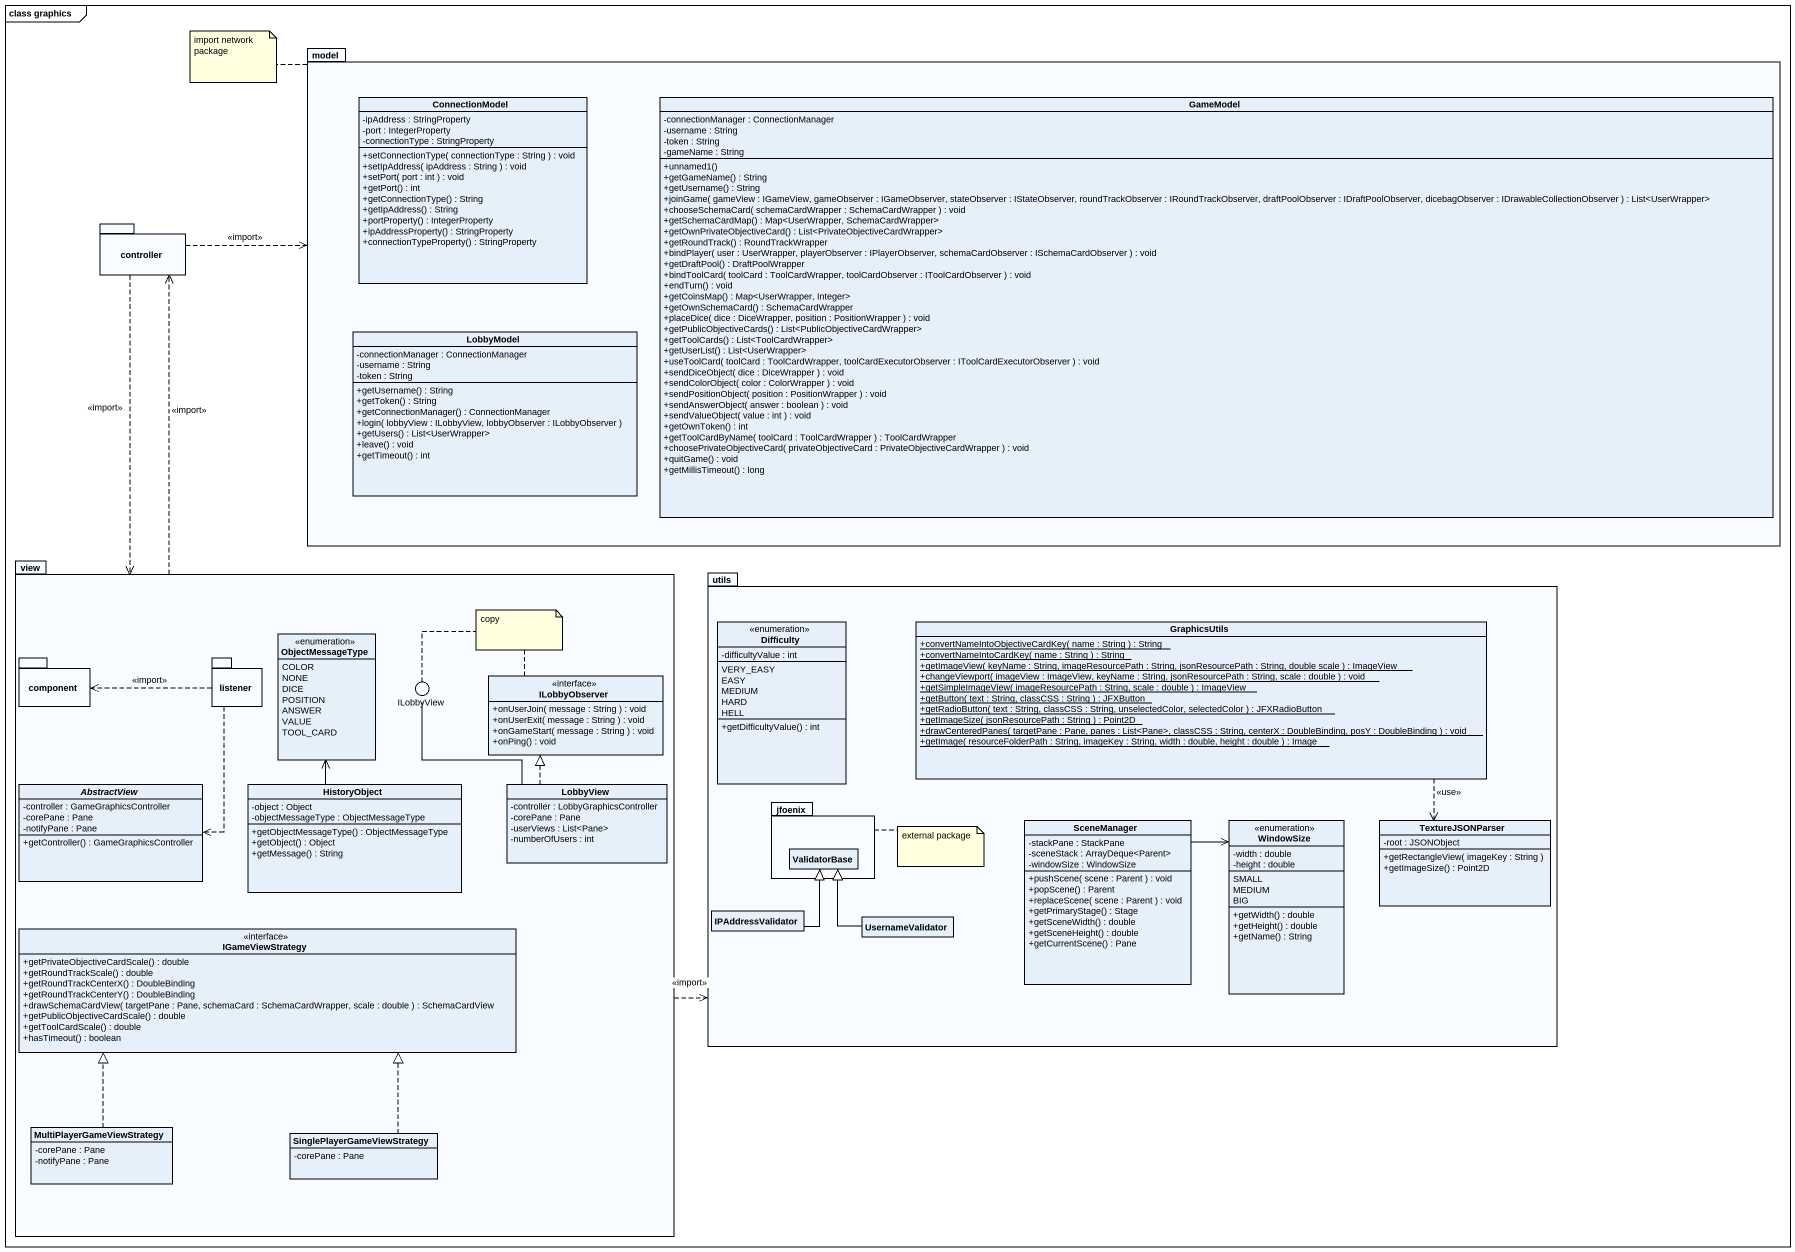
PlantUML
@startuml
mainframe class graphics
allowmixing
hide circle
hide empty members
skinparam classAttributeIconSize 0
package model {
  class ConnectionModel {
    -ipAddress : StringProperty
    -port : IntegerProperty
    -connectionType : StringProperty
    +setConnectionType( connectionType : String ) : void
    +setIpAddress( ipAddress : String ) : void
    +setPort( port : int ) : void
    +getPort() : int
    +getConnectionType() : String
    +getIpAddress() : String
    +portProperty() : IntegerProperty
    +ipAddressProperty() : StringProperty
    +connectionTypeProperty() : StringProperty
  }
  class GameModel {
    -connectionManager : ConnectionManager
    -username : String
    -token : String
    -gameName : String
    +unnamed1()
    +getGameName() : String
    +getUsername() : String
    +joinGame( gameView : IGameView, gameObserver : IGameObserver, stateObserver : IStateObserver, roundTrackObserver : IRoundTrackObserver, draftPoolObserver : IDraftPoolObserver, dicebagObserver : IDrawableCollectionObserver ) : List<UserWrapper>
    +chooseSchemaCard( schemaCardWrapper : SchemaCardWrapper ) : void
    +getSchemaCardMap() : Map<UserWrapper, SchemaCardWrapper>
    +getOwnPrivateObjectiveCard() : List<PrivateObjectiveCardWrapper>
    +getRoundTrack() : RoundTrackWrapper
    +bindPlayer( user : UserWrapper, playerObserver : IPlayerObserver, schemaCardObserver : ISchemaCardObserver ) : void
    +getDraftPool() : DraftPoolWrapper
    +bindToolCard( toolCard : ToolCardWrapper, toolCardObserver : IToolCardObserver ) : void
    +endTurn() : void
    +getCoinsMap() : Map<UserWrapper, Integer>
    +getOwnSchemaCard() : SchemaCardWrapper
    +placeDice( dice : DiceWrapper, position : PositionWrapper ) : void
    +getPublicObjectiveCards() : List<PublicObjectiveCardWrapper>
    +getToolCards() : List<ToolCardWrapper>
    +getUserList() : List<UserWrapper>
    +useToolCard( toolCard : ToolCardWrapper, toolCardExecutorObserver : IToolCardExecutorObserver ) : void
    +sendDiceObject( dice : DiceWrapper ) : void
    +sendColorObject( color : ColorWrapper ) : void
    +sendPositionObject( position : PositionWrapper ) : void
    +sendAnswerObject( answer : boolean ) : void
    +sendValueObject( value : int ) : void
    +getOwnToken() : int
    +getToolCardByName( toolCard : ToolCardWrapper ) : ToolCardWrapper
    +choosePrivateObjectiveCard( privateObjectiveCard : PrivateObjectiveCardWrapper ) : void
    +quitGame() : void
    +getMillisTimeout() : long
  }
  class LobbyModel {
    -connectionManager : ConnectionManager
    -username : String
    -token : String
    +getUsername() : String
    +getToken() : String
    +getConnectionManager() : ConnectionManager
    +login( lobbyView : ILobbyView, lobbyObserver : ILobbyObserver )
    +getUsers() : List<UserWrapper>
    +leave() : void
    +getTimeout() : int
  }
}
package controller {
}
package view {
  package "component" as component_ {
  }
  package listener {
  }
  enum ObjectMessageType {
    COLOR
    NONE
    DICE
    POSITION
    ANSWER
    VALUE
    TOOL_CARD
  }
  interface ILobbyObserver {
    +onUserJoin( message : String ) : void
    +onUserExit( message : String ) : void
    +onGameStart( message : String ) : void
    +onPing() : void
  }
  abstract class AbstractView {
    -controller : GameGraphicsController
    -corePane : Pane
    -notifyPane : Pane
    +getController() : GameGraphicsController
  }
  class HistoryObject {
    -object : Object
    -objectMessageType : ObjectMessageType
    +getObjectMessageType() : ObjectMessageType
    +getObject() : Object
    +getMessage() : String
  }
  class LobbyView {
    -controller : LobbyGraphicsController
    -corePane : Pane
    -userViews : List<Pane>
    -numberOfUsers : int
  }
  interface IGameViewStrategy {
    +getPrivateObjectiveCardScale() : double
    +getRoundTrackScale() : double
    +getRoundTrackCenterX() : DoubleBinding
    +getRoundTrackCenterY() : DoubleBinding
    +drawSchemaCardView( targetPane : Pane, schemaCard : SchemaCardWrapper, scale : double ) : SchemaCardView
    +getPublicObjectiveCardScale() : double
    +getToolCardScale() : double
    +hasTimeout() : boolean
  }
  class MultiPlayerGameViewStrategy {
    -corePane : Pane
    -notifyPane : Pane
  }
  class SinglePlayerGameViewStrategy {
    -corePane : Pane
  }
}
package utils {
  enum Difficulty {
    -difficultyValue : int
    VERY_EASY
    EASY
    MEDIUM
    HARD
    HELL
    +getDifficultyValue() : int
  }
  class GraphicsUtils {
    {static} +convertNameIntoObjectiveCardKey( name : String ) : String
    {static} +convertNameIntoCardKey( name : String ) : String
    {static} +getImageView( keyName : String, imageResourcePath : String, jsonResourcePath : String, double scale ) : ImageView
    {static} +changeViewport( imageView : ImageView, keyName : String, jsonResourcePath : String, scale : double ) : void
    {static} +getSimpleImageView( imageResourcePath : String, scale : double ) : ImageView
    {static} +getButton( text : String, classCSS : String ) : JFXButton
    {static} +getRadioButton( text : String, classCSS : String, unselectedColor, selectedColor ) : JFXRadioButton
    {static} +getImageSize( jsonResourcePath : String ) : Point2D
    {static} +drawCenteredPanes( targetPane : Pane, panes : List<Pane>, classCSS : String, centerX : DoubleBinding, posY : DoubleBinding ) : void
    {static} +getImage( resourceFolderPath : String, imageKey : String, width : double, height : double ) : Image
  }
  package jfoenix {
    class ValidatorBase
  }
  class SceneManager {
    -stackPane : StackPane
    -sceneStack : ArrayDeque<Parent>
    -windowSize : WindowSize
    +pushScene( scene : Parent ) : void
    +popScene() : Parent
    +replaceScene( scene : Parent ) : void
    +getPrimaryStage() : Stage
    +getSceneWidth() : double
    +getSceneHeight() : double
    +getCurrentScene() : Pane
  }
  enum WindowSize {
    -width : double
    -height : double
    SMALL
    MEDIUM
    BIG
    +getWidth() : double
    +getHeight() : double
    +getName() : String
  }
  class TextureJSONParser {
    -root : JSONObject
    +getRectangleView( imageKey : String )
    +getImageSize() : Point2D
  }
  class IPAddressValidator
  class UsernameValidator
}
() ILobbyView
view -up- ILobbyView
controller .right.> model : <<import>>
controller ..> view : <<import>>
view .up.> controller : <<import>>
view .right.> utils : <<import>>
GraphicsUtils ..> TextureJSONParser : <<use>>
listener .left.> component_ : <<import>>
listener ..> AbstractView
HistoryObject -up-> ObjectMessageType
LobbyView -up- ILobbyView
LobbyView .up.|> ILobbyObserver
SceneManager -right-> WindowSize
IPAddressValidator -up-|> ValidatorBase
UsernameValidator -up-|> ValidatorBase
MultiPlayerGameViewStrategy .up.|> IGameViewStrategy
SinglePlayerGameViewStrategy .up.|> IGameViewStrategy
note left of model : import network package
note as N2
  copy
end note
N2 .. ILobbyView
N2 .. ILobbyObserver
note right of jfoenix : external package
@enduml
